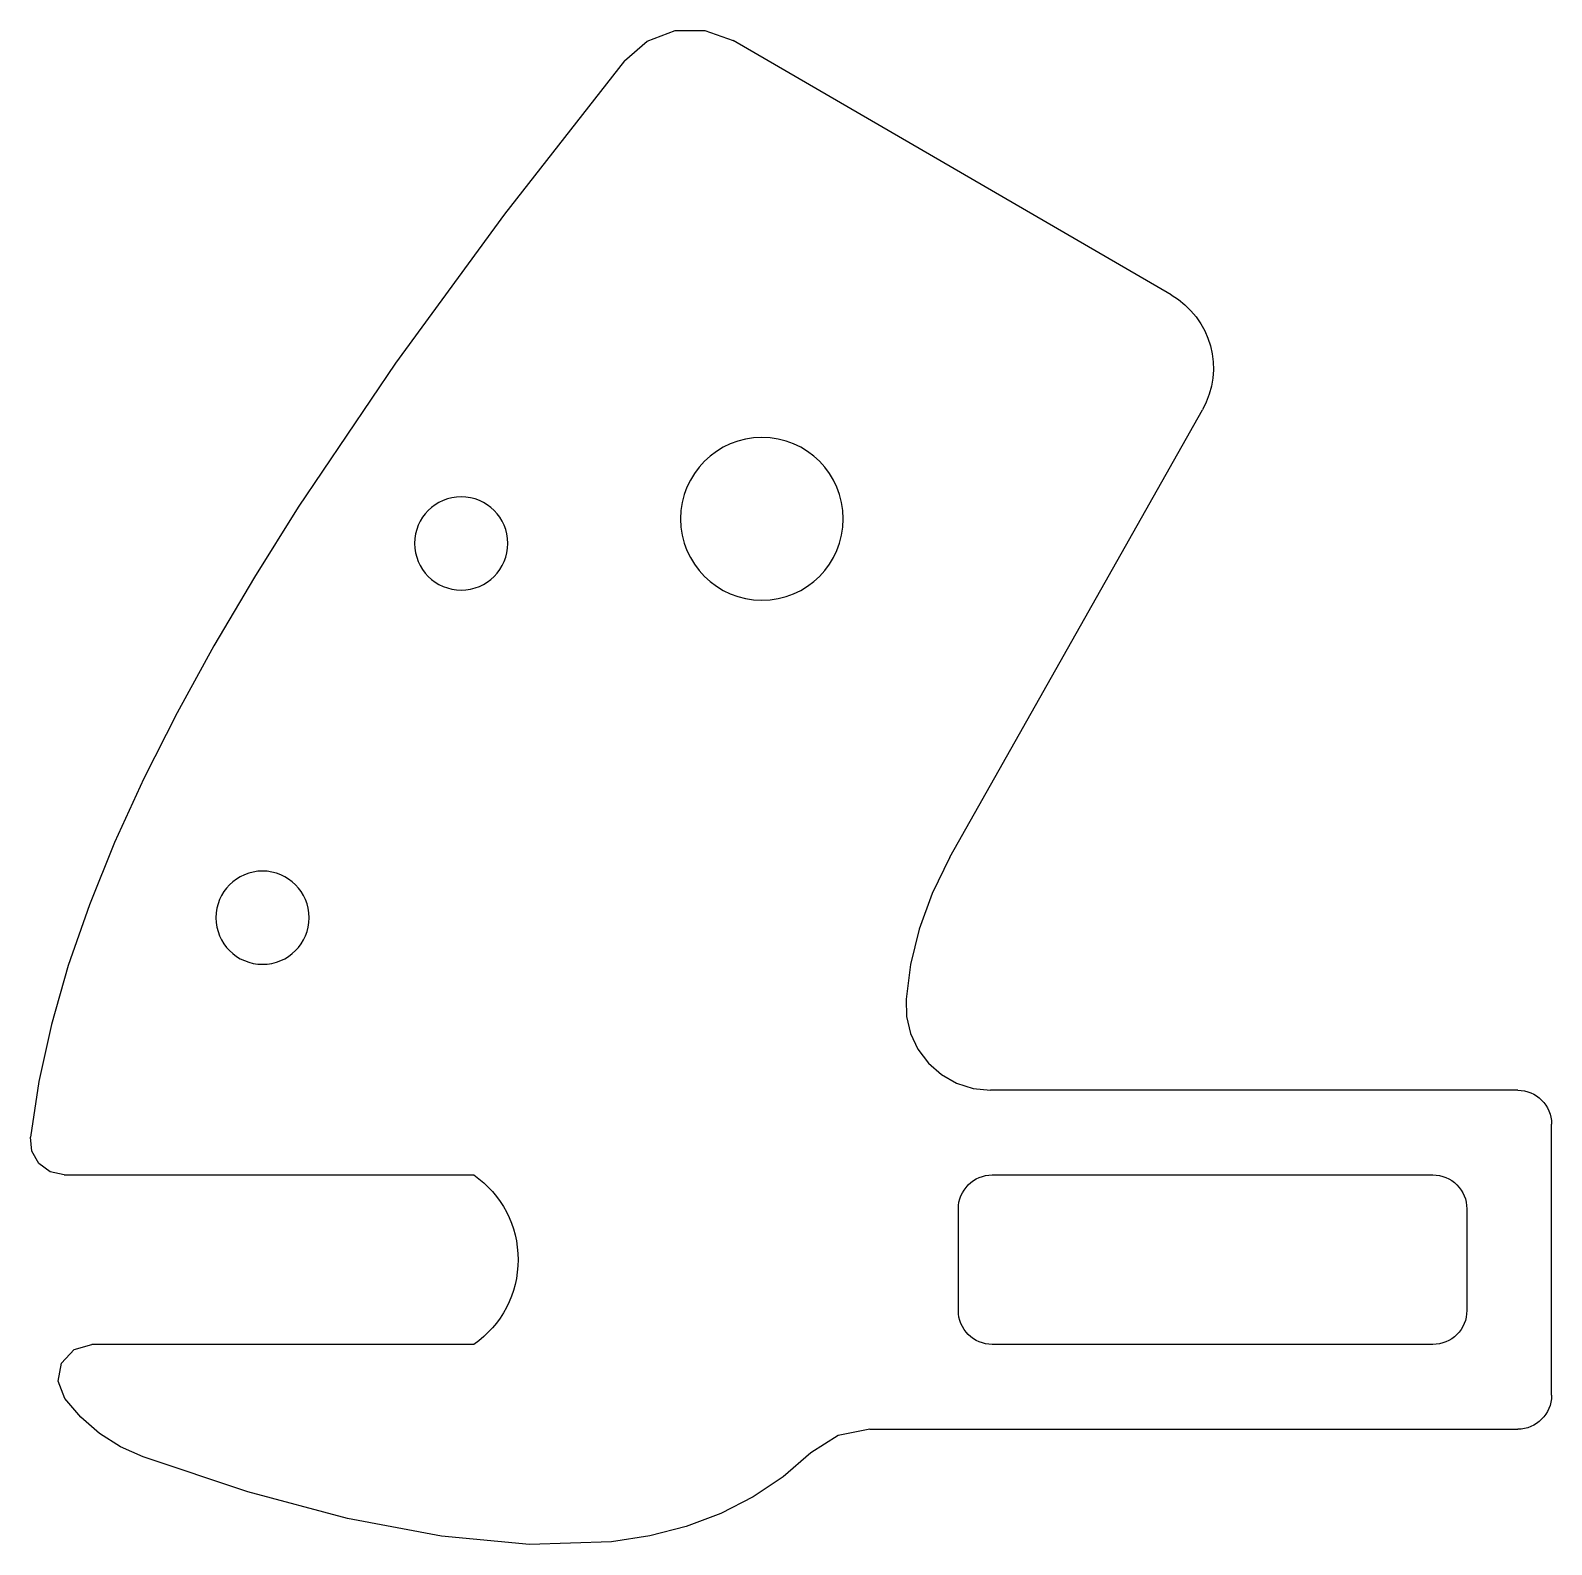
# Model space of a CAD drawing. Header units: millimetres. Extents: x -49.5 to 40.2, y -6.8 to 82.5.
import ezdxf

# ---------------------------------------------------------------- set-up
doc = ezdxf.new("R2010")
doc.units = ezdxf.units.MM

msp = doc.modelspace()

# ---------------------------------------------------------------- linework, layer by layer
at = {"layer": 'INTERIOR_PROFILES'}
msp.add_lwpolyline([(33.224, 5), (7.224, 5, -0.414214), (5.224, 7), (5.224, 13, -0.414214), (7.224, 15), (33.224, 15, -0.414214), (35.224, 13), (35.224, 7, -0.414214)], format="xyb", close=True, dxfattribs=at)
at = {"layer": 'INTERIOR_PROFILES', "extrusion": (0, 0, -1)}
for centre, radius in [((6.364, 53.707), 4.8), ((24.106, 52.258), 2.75), ((35.827, 30.176), 2.75)]:
    msp.add_circle(centre, radius, dxfattribs=at)
at = {"layer": 'OUTER_PROFILES'}
for p, q in [((17.779, 66.919), (-8.065, 81.917)), ((4.713, 33.742), (19.622, 60.135)), ((38.224, 20), (7.125, 20)), ((40.224, 2), (40.224, 18)), ((-47.535, 15), (-23.358, 15)), ((-23.358, 5), (-45.894, 5)), ((0, 0), (38.224, 0))]:
    msp.add_line(p, q, dxfattribs=at)
for points in [[(-14.469, 80.729), (-13.138, 81.886), (-11.489, 82.509), (-9.724, 82.52), (-8.065, 81.917)], [(-14.469, 80.729), (-21.547, 71.679), (-27.979, 62.896), (-33.718, 54.399), (-36.306, 50.267), (-38.695, 46.216), (-40.873, 42.253), (-42.83, 38.381), (-44.557, 34.604), (-46.045, 30.926), (-47.286, 27.349), (-48.279, 23.874), (-49.024, 20.503), (-49.522, 17.232)], [(4.713, 33.742), (3.684, 31.604), (2.917, 29.498), (2.406, 27.423), (2.139, 25.374)], [(2.139, 25.374), (2.167, 24.348), (2.405, 23.35), (2.841, 22.421), (3.458, 21.601), (4.229, 20.924), (5.123, 20.418), (6.102, 20.106), (7.125, 20)], [(-47.535, 15), (-48.354, 15.175), (-49.029, 15.67), (-49.443, 16.398), (-49.522, 17.232)], [(-47.5, 1.808), (-47.886, 2.828), (-47.681, 3.898), (-46.944, 4.702), (-45.894, 5)], [(-42.872, -1.636), (-44.206, -1.039), (-45.438, -0.256), (-46.545, 0.701), (-47.5, 1.808)], [(0, 0), (-1.872, -0.364), (-3.472, -1.402)], [(-3.472, -1.402), (-5.106, -2.805), (-6.885, -4), (-8.797, -4.98), (-10.834, -5.743), (-12.986, -6.296), (-15.247, -6.649), (-20.071, -6.807), (-25.269, -6.319), (-30.814, -5.263), (-36.686, -3.692), (-42.872, -1.636)]]:
    msp.add_lwpolyline(points, dxfattribs=at)
at = {"layer": 'OUTER_PROFILES', "extrusion": (0, 0, -1)}
for centre, radius, start, end in [((-15.269, 62.594), 5, 120.12943, 209.46155), ((-38.224, 18), 2, 90, 180), ((26.853, 10), 6.1, 124.94801, 235.05199), ((-38.224, 2), 2, 180, 270)]:
    msp.add_arc(centre, radius, start, end, dxfattribs=at)

doc.saveas('drawing.dxf')
